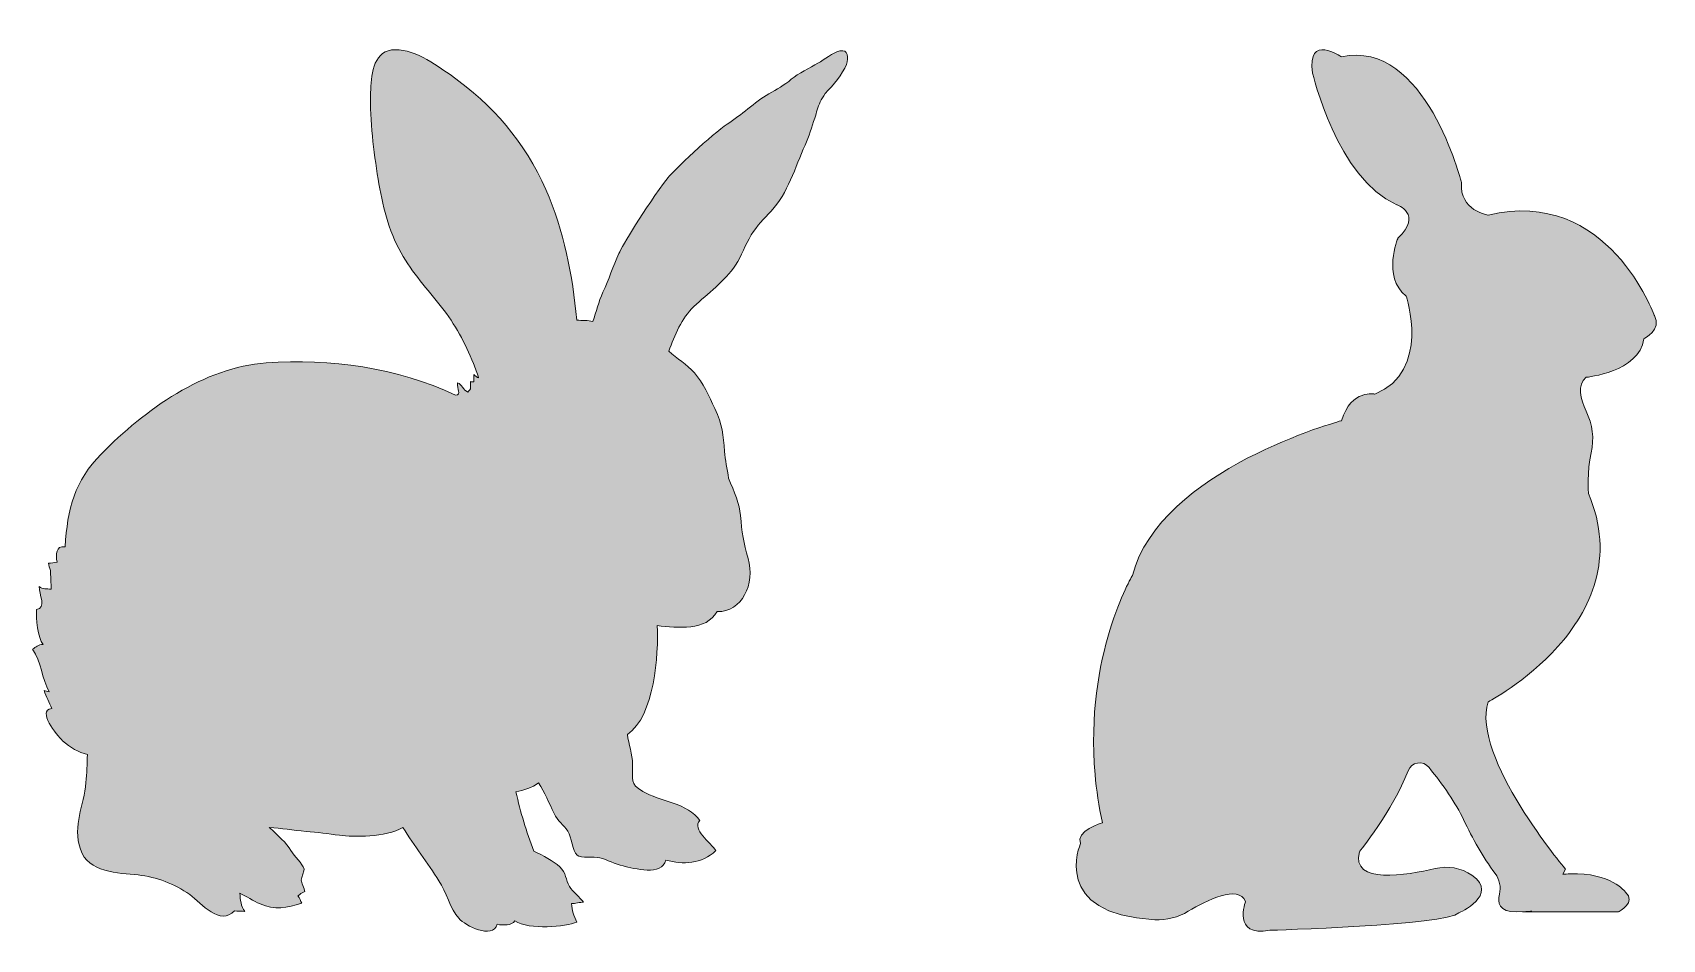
# Model space of a CAD drawing. Header units: inches. Extents: x -2 to 737, y -1000 to -384.
# Drawn here: x 0 to 168.2, y -478.9 to -385.3 of the extents above; entities that cross this region are included whole.
import ezdxf

# ---------------------------------------------------------------- set-up
doc = ezdxf.new("R2010")
doc.units = ezdxf.units.IN
doc.header["$MEASUREMENT"] = 0
doc.layers.add('Layer 1', color=7, linetype='Continuous')

# ---------------------------------------------------------------- blocks, each defined once
blk = doc.blocks.new('block 2')
at = {"layer": 'Layer 1', "true_color": 0x231f20}
h = blk.add_hatch(color=179, dxfattribs=at)
h.dxf.hatch_style = 2
edge = h.paths.add_edge_path()
edge.add_spline(control_points=[(167.35, -414.52), (167.35, -414.52), (162.58, -401.18), (150.19, -404.15), (150.19, -404.15), (147.21, -403.68), (147.45, -400.82), (147.45, -400.82), (143.75, -385.92), (135.05, -387.83), (135.05, -387.83), (131.48, -385.33), (132.08, -389.5), (132.08, -389.5), (134.58, -400.34), (140.77, -403.08), (140.77, -403.08), (143.51, -404.04), (140.89, -406.54), (140.89, -406.54), (139.23, -410.47), (141.73, -412.5), (141.73, -412.5), (144.35, -420.24), (138.51, -422.62), (138.51, -422.62), (136.13, -422.03), (135.05, -425.36), (135.05, -425.36), (116.35, -430.37), (113.49, -441.33), (113.49, -441.33), (108.55, -449.55), (109.64, -461.84), (109.78, -463.44), (110.02, -465.1), (110.39, -466.83), (110.39, -466.83), (107.53, -467.66), (108.13, -468.98), (108.13, -468.98), (104.94, -476.29), (115.79, -476.82), (117.01, -476.88), (118.22, -476.58), (119.26, -475.95), (121.15, -474.82), (124.41, -473.18), (125.17, -474.93), (125.17, -474.93), (123.74, -478.63), (127.67, -477.91), (127.67, -477.91), (145.88, -477.42), (147.19, -476.11), (147.19, -476.11), (151.38, -474.26), (148.53, -472.24), (147.43, -471.47), (146.04, -471.23), (144.73, -471.55), (141.86, -472.23), (135.98, -473.25), (136.92, -469.81), (136.92, -469.81), (140.3, -465.65), (141.93, -461.47), (142.29, -460.55), (143.49, -460.36), (144.1, -461.12), (145.53, -462.91), (146.87, -464.81), (147.67, -466.5), (148.59, -468.45), (149.63, -470.34), (150.92, -472.06), (151.38, -472.67), (151.55, -473.46), (151.36, -474.2), (151.16, -475.02), (151.26, -476.08), (153.17, -476.01), (156.26, -475.89), (153.76, -476.01), (153.76, -476.01), (153.76, -476.01), (163.65, -476.01), (163.65, -476.01), (163.65, -476.01), (165.56, -475.05), (164.37, -473.98), (164.37, -473.98), (162.87, -471.92), (158.65, -472.1), (158.37, -472.11), (158.12, -472.12), (157.91, -472.13), (157.91, -472.13), (158.17, -471.6), (158.17, -471.6), (158.17, -471.6), (148.4, -459.99), (150.19, -454.36), (150.19, -454.36), (154.12, -452.32), (157.39, -448.66), (160.72, -444.94), (163.38, -439.53), (160.55, -432.87), (160.55, -432.87), (160.37, -430.58), (160.83, -428.66), (161.17, -427.22), (160.95, -425.71), (160.32, -424.38), (159.72, -423.12), (159.36, -421.67), (160.32, -420.88), (160.32, -420.88), (165.8, -420.36), (166.27, -416.9), (166.27, -416.9), (168.18, -415.95), (167.35, -414.52)], knot_values=[0, 0, 0, 0, 1, 1, 1, 2, 2, 2, 3, 3, 3, 4, 4, 4, 5, 5, 5, 6, 6, 6, 7, 7, 7, 8, 8, 8, 9, 9, 9, 10, 10, 10, 11, 11, 11, 12, 12, 12, 13, 13, 13, 14, 14, 14, 15, 15, 15, 16, 16, 16, 17, 17, 17, 18, 18, 18, 19, 19, 19, 20, 20, 20, 21, 21, 21, 22, 22, 22, 23, 23, 23, 24, 24, 24, 25, 25, 25, 26, 26, 26, 27, 27, 27, 28, 28, 28, 29, 29, 29, 30, 30, 30, 31, 31, 31, 32, 32, 32, 33, 33, 33, 34, 34, 34, 35, 35, 35, 36, 36, 36, 37, 37, 37, 38, 38, 38, 39, 39, 39, 40, 40, 40, 41, 41, 41, 41], degree=3, periodic=1)
at = {"layer": 'Layer 1', "true_color": 0x010101}
h = blk.add_hatch(color=178, dxfattribs=at)
h.dxf.hatch_style = 2
edge = h.paths.add_edge_path()
edge.add_spline(control_points=[(83.3, -387.22), (82.51, -387.41), (81.75, -388.09), (81.04, -388.49), (80.25, -388.93), (79, -389.54), (78.29, -390.14), (77.58, -390.75), (76.79, -391.16), (75.98, -391.63), (74.44, -392.53), (73.19, -393.8), (71.68, -394.77), (70.2, -395.72), (66.01, -399.71), (65.58, -400.27), (63.09, -403.53), (60.81, -407.41), (60.51, -408.1), (59.93, -409.43), (59.44, -410.79), (58.85, -412.11), (58.41, -413.08), (58.15, -414.13), (57.81, -415.14), (57.31, -414.98), (56.71, -415.04), (56.15, -414.97), (55.73, -410.29), (54.83, -405.81), (52.95, -401.5), (50.82, -396.63), (47.42, -392.73), (43.21, -389.75), (41.55, -388.59), (39.15, -386.83), (37.04, -387.12), (35.09, -387.38), (34.91, -389.86), (34.88, -391.5), (34.81, -394.48), (35.18, -397.52), (35.66, -400.44), (36.08, -403.08), (36.71, -405.71), (38.02, -408.04), (39.17, -410.1), (40.77, -411.8), (42.2, -413.64), (43.58, -415.42), (44.66, -417.34), (45.48, -419.46), (45.67, -419.95), (45.85, -420.45), (46.03, -420.94), (45.84, -420.9), (45.68, -420.73), (45.53, -420.59), (45.52, -420.84), (45.54, -421.1), (45.54, -421.36), (45.45, -421.32), (45.28, -421.36), (45.19, -421.32), (45.18, -421.57), (45.21, -421.83), (45.2, -422.08), (45.07, -422.21), (45.02, -422.23), (44.92, -422.41), (44.46, -422.24), (44.28, -421.57), (43.86, -421.46), (43.75, -422.12), (44.32, -422.64), (43.64, -422.73), (37.55, -419.85), (30.75, -418.95), (24.11, -419.4), (17.7, -419.83), (11.59, -424.21), (7.08, -428.79), (4.37, -431.53), (3.58, -434.47), (3.36, -438.35), (2.36, -438.24), (2.4, -439.14), (2.52, -439.96), (2.26, -439.93), (1.9, -440.1), (1.65, -440.06), (1.67, -440.29), (1.73, -440.54), (1.84, -440.79), (1.86, -441.21), (1.91, -442.25), (1.91, -442.73), (1.45, -442.69), (1.07, -442.76), (0.67, -442.45), (0.65, -443.29), (1.49, -444.69), (0.4, -444.82), (0.35, -445.73), (0.53, -447.75), (1.09, -448.44), (0.56, -448.43), (0.36, -448.71), (0, -448.92), (0.88, -450.2), (0.97, -451.98), (1.7, -453.31), (1.53, -453.28), (1.35, -453.24), (1.18, -453.19), (1.36, -453.83), (1.77, -454.42), (1.97, -455.05), (0.42, -455.22), (2.49, -457.76), (3.1, -458.36), (3.88, -459.1), (4.73, -459.52), (5.65, -459.8), (5.64, -460.75), (5.6, -461.71), (5.51, -462.68), (5.3, -465.07), (4.11, -467.05), (4.94, -469.56), (5.73, -471.97), (8.83, -471.99), (10.89, -472.21), (12.78, -472.42), (14.63, -473.09), (16.22, -474.24), (17.43, -475.13), (19.34, -477.53), (20.84, -475.9), (21.13, -475.98), (21.61, -475.9), (21.9, -475.97), (21.46, -475.49), (21.47, -474.76), (21.37, -474.08), (22.08, -474.43), (22.76, -474.87), (23.49, -475.2), (24.96, -475.84), (26.24, -475.62), (27.78, -475.11), (27.64, -474.93), (27.57, -474.56), (27.38, -474.37), (27.58, -474.28), (27.78, -473.99), (28.09, -473.91), (28.03, -473.65), (27.72, -472.96), (27.72, -472.74), (27.73, -472.52), (28.04, -471.66), (28.02, -471.6), (27.83, -471.04), (27, -470.28), (26.66, -469.7), (26.2, -468.94), (25.29, -468.06), (24.41, -467.32), (25.68, -467.37), (26.87, -467.61), (28.22, -467.71), (29.4, -467.79), (30.49, -467.96), (31.68, -468.11), (33.09, -468.3), (36.41, -468.35), (38.21, -467.32), (39.4, -469.19), (40.75, -470.97), (41.93, -472.8), (42.66, -473.92), (43.11, -475.72), (43.97, -476.68), (44.67, -477.46), (47.43, -478.85), (47.95, -477.3), (48.58, -477.41), (49.41, -477.43), (49.76, -476.95), (51.28, -477.9), (55.04, -477.57), (56.16, -477.06), (55.83, -476.43), (55.66, -475.88), (55.61, -475.15), (55.99, -475.19), (56.48, -474.98), (56.86, -475.03), (56.45, -474.48), (55.78, -474), (55.39, -473.39), (54.97, -472.72), (55.11, -471.99), (54.4, -471.36), (53.73, -470.77), (52.68, -470.18), (51.72, -469.74), (50.96, -467.77), (50.35, -465.72), (49.87, -463.64), (50.72, -463.46), (51.53, -463.23), (52.21, -462.69), (52.84, -463.69), (53.3, -464.8), (53.81, -465.86), (54.18, -466.64), (54.81, -467.05), (55.23, -467.7), (55.61, -468.27), (55.74, -469.79), (56.18, -470.15), (56.62, -470.52), (57.91, -470.29), (58.52, -470.44), (59.3, -470.63), (60.09, -471.09), (60.93, -471.28), (62.06, -471.54), (64.95, -472.35), (65.33, -470.68), (67.17, -471.14), (68.99, -471.11), (70.52, -469.7), (69.96, -468.92), (68, -467.45), (68.85, -466.6), (67.64, -464.79), (64.72, -464.62), (62.96, -463.59), (61.58, -462.78), (61.93, -462.46), (61.91, -460.82), (61.9, -459.73), (61.51, -458.75), (61.38, -457.71), (64.18, -455.83), (64.6, -449.42), (64.46, -446.49), (66.58, -446.7), (69.51, -447.07), (70.64, -445.04), (73.2, -445.1), (74.58, -442.21), (73.83, -439.56), (73.38, -437.99), (73.18, -436.81), (73.05, -435.14), (72.96, -433.99), (72.41, -432.67), (71.81, -431.29), (71.69, -430.34), (71.47, -429.37), (71.4, -428.53), (71.26, -426.81), (71.19, -425.78), (70.4, -424.11), (69.79, -422.81), (69.22, -421.47), (68.29, -420.42), (67.5, -419.53), (66.51, -418.94), (65.64, -418.2), (66.3, -416.53), (66.94, -414.8), (68.24, -413.58), (69.66, -412.25), (71.44, -410.98), (72.53, -409.31), (73.18, -408.34), (73.54, -407.2), (74.16, -406.2), (74.76, -405.23), (75.44, -404.53), (76.21, -403.73), (77.94, -401.93), (78.67, -399.21), (79.72, -396.92), (80.12, -396.03), (80.41, -395.08), (80.71, -394.14), (80.89, -393.59), (81.03, -393), (81.27, -392.47), (81.38, -392.23), (81.63, -391.91), (81.77, -391.61), (82.64, -390.76), (83.59, -389.62), (83.97, -388.6), (84.22, -387.92), (84.19, -387.01), (83.3, -387.22)], knot_values=[0, 0, 0, 0, 1, 1, 1, 2, 2, 2, 3, 3, 3, 4, 4, 4, 5, 5, 5, 6, 6, 6, 7, 7, 7, 8, 8, 8, 9, 9, 9, 10, 10, 10, 11, 11, 11, 12, 12, 12, 13, 13, 13, 14, 14, 14, 15, 15, 15, 16, 16, 16, 17, 17, 17, 18, 18, 18, 19, 19, 19, 20, 20, 20, 21, 21, 21, 22, 22, 22, 23, 23, 23, 24, 24, 24, 25, 25, 25, 26, 26, 26, 27, 27, 27, 28, 28, 28, 29, 29, 29, 30, 30, 30, 31, 31, 31, 32, 32, 32, 33, 33, 33, 34, 34, 34, 35, 35, 35, 36, 36, 36, 37, 37, 37, 38, 38, 38, 39, 39, 39, 40, 40, 40, 41, 41, 41, 42, 42, 42, 43, 43, 43, 44, 44, 44, 45, 45, 45, 46, 46, 46, 47, 47, 47, 48, 48, 48, 49, 49, 49, 50, 50, 50, 51, 51, 51, 52, 52, 52, 53, 53, 53, 54, 54, 54, 55, 55, 55, 56, 56, 56, 57, 57, 57, 58, 58, 58, 59, 59, 59, 60, 60, 60, 61, 61, 61, 62, 62, 62, 63, 63, 63, 64, 64, 64, 65, 65, 65, 66, 66, 66, 67, 67, 67, 68, 68, 68, 69, 69, 69, 70, 70, 70, 71, 71, 71, 72, 72, 72, 73, 73, 73, 74, 74, 74, 75, 75, 75, 76, 76, 76, 77, 77, 77, 78, 78, 78, 79, 79, 79, 80, 80, 80, 81, 81, 81, 82, 82, 82, 83, 83, 83, 84, 84, 84, 85, 85, 85, 86, 86, 86, 87, 87, 87, 88, 88, 88, 89, 89, 89, 90, 90, 90, 91, 91, 91, 92, 92, 92, 93, 93, 93, 94, 94, 94, 95, 95, 95, 96, 96, 96, 97, 97, 97, 98, 98, 98, 99, 99, 99, 100, 100, 100, 101, 101, 101, 101], degree=3, periodic=1)
at = {"layer": 'Layer 1', "lineweight": 0}
for points, knots in [([(167.35, -414.52), (167.35, -414.52), (162.58, -401.18), (150.19, -404.15), (150.19, -404.15), (147.21, -403.68), (147.45, -400.82), (147.45, -400.82), (143.75, -385.92), (135.05, -387.83), (135.05, -387.83), (131.48, -385.33), (132.08, -389.5), (132.08, -389.5), (134.58, -400.34), (140.77, -403.08), (140.77, -403.08), (143.51, -404.04), (140.89, -406.54), (140.89, -406.54), (139.23, -410.47), (141.73, -412.5), (141.73, -412.5), (144.35, -420.24), (138.51, -422.62), (138.51, -422.62), (136.13, -422.03), (135.05, -425.36), (135.05, -425.36), (116.35, -430.37), (113.49, -441.33), (113.49, -441.33), (108.55, -449.55), (109.64, -461.84), (109.78, -463.44), (110.02, -465.1), (110.39, -466.83), (110.39, -466.83), (107.53, -467.66), (108.13, -468.98), (108.13, -468.98), (104.94, -476.29), (115.79, -476.82), (117.01, -476.88), (118.22, -476.58), (119.26, -475.95), (121.15, -474.82), (124.41, -473.18), (125.17, -474.93), (125.17, -474.93), (123.74, -478.63), (127.67, -477.91), (127.67, -477.91), (145.88, -477.42), (147.19, -476.11), (147.19, -476.11), (151.38, -474.26), (148.53, -472.24), (147.43, -471.47), (146.04, -471.23), (144.73, -471.55), (141.86, -472.23), (135.98, -473.25), (136.92, -469.81), (136.92, -469.81), (140.3, -465.65), (141.93, -461.47), (142.29, -460.55), (143.49, -460.36), (144.1, -461.12), (145.53, -462.91), (146.87, -464.81), (147.67, -466.5), (148.59, -468.45), (149.63, -470.34), (150.92, -472.06), (151.38, -472.67), (151.55, -473.46), (151.36, -474.2), (151.16, -475.02), (151.26, -476.08), (153.17, -476.01), (156.26, -475.89), (153.76, -476.01), (153.76, -476.01), (153.76, -476.01), (163.65, -476.01), (163.65, -476.01), (163.65, -476.01), (165.56, -475.05), (164.37, -473.98), (164.37, -473.98), (162.87, -471.92), (158.65, -472.1), (158.37, -472.11), (158.12, -472.12), (157.91, -472.13), (157.91, -472.13), (158.17, -471.6), (158.17, -471.6), (158.17, -471.6), (148.4, -459.99), (150.19, -454.36), (150.19, -454.36), (154.12, -452.32), (157.39, -448.66), (160.72, -444.94), (163.38, -439.53), (160.55, -432.87), (160.55, -432.87), (160.37, -430.58), (160.83, -428.66), (161.17, -427.22), (160.95, -425.71), (160.32, -424.38), (159.72, -423.12), (159.36, -421.67), (160.32, -420.88), (160.32, -420.88), (165.8, -420.36), (166.27, -416.9), (166.27, -416.9), (168.18, -415.95), (167.35, -414.52)], [0, 0, 0, 0, 1, 1, 1, 2, 2, 2, 3, 3, 3, 4, 4, 4, 5, 5, 5, 6, 6, 6, 7, 7, 7, 8, 8, 8, 9, 9, 9, 10, 10, 10, 11, 11, 11, 12, 12, 12, 13, 13, 13, 14, 14, 14, 15, 15, 15, 16, 16, 16, 17, 17, 17, 18, 18, 18, 19, 19, 19, 20, 20, 20, 21, 21, 21, 22, 22, 22, 23, 23, 23, 24, 24, 24, 25, 25, 25, 26, 26, 26, 27, 27, 27, 28, 28, 28, 29, 29, 29, 30, 30, 30, 31, 31, 31, 32, 32, 32, 33, 33, 33, 34, 34, 34, 35, 35, 35, 36, 36, 36, 37, 37, 37, 38, 38, 38, 39, 39, 39, 40, 40, 40, 41, 41, 41, 41]), ([(83.3, -387.22), (82.51, -387.41), (81.75, -388.09), (81.04, -388.49), (80.25, -388.93), (79, -389.54), (78.29, -390.14), (77.58, -390.75), (76.79, -391.16), (75.98, -391.63), (74.44, -392.53), (73.19, -393.8), (71.68, -394.77), (70.2, -395.72), (66.01, -399.71), (65.58, -400.27), (63.09, -403.53), (60.81, -407.41), (60.51, -408.1), (59.93, -409.43), (59.44, -410.79), (58.85, -412.11), (58.41, -413.08), (58.15, -414.13), (57.81, -415.14), (57.31, -414.98), (56.71, -415.04), (56.15, -414.97), (55.73, -410.29), (54.83, -405.81), (52.95, -401.5), (50.82, -396.63), (47.42, -392.73), (43.21, -389.75), (41.55, -388.59), (39.15, -386.83), (37.04, -387.12), (35.09, -387.38), (34.91, -389.86), (34.88, -391.5), (34.81, -394.48), (35.18, -397.52), (35.66, -400.44), (36.08, -403.08), (36.71, -405.71), (38.02, -408.04), (39.17, -410.1), (40.77, -411.8), (42.2, -413.64), (43.58, -415.42), (44.66, -417.34), (45.48, -419.46), (45.67, -419.95), (45.85, -420.45), (46.03, -420.94), (45.84, -420.9), (45.68, -420.73), (45.53, -420.59), (45.52, -420.84), (45.54, -421.1), (45.54, -421.36), (45.45, -421.32), (45.28, -421.36), (45.19, -421.32), (45.18, -421.57), (45.21, -421.83), (45.2, -422.08), (45.07, -422.21), (45.02, -422.23), (44.92, -422.41), (44.46, -422.24), (44.28, -421.57), (43.86, -421.46), (43.75, -422.12), (44.32, -422.64), (43.64, -422.73), (37.55, -419.85), (30.75, -418.95), (24.11, -419.4), (17.7, -419.83), (11.59, -424.21), (7.08, -428.79), (4.37, -431.53), (3.58, -434.47), (3.36, -438.35), (2.36, -438.24), (2.4, -439.14), (2.52, -439.96), (2.26, -439.93), (1.9, -440.1), (1.65, -440.06), (1.67, -440.29), (1.73, -440.54), (1.84, -440.79), (1.86, -441.21), (1.91, -442.25), (1.91, -442.73), (1.45, -442.69), (1.07, -442.76), (0.67, -442.45), (0.65, -443.29), (1.49, -444.69), (0.4, -444.82), (0.35, -445.73), (0.53, -447.75), (1.09, -448.44), (0.56, -448.43), (0.36, -448.71), (0, -448.92), (0.88, -450.2), (0.97, -451.98), (1.7, -453.31), (1.53, -453.28), (1.35, -453.24), (1.18, -453.19), (1.36, -453.83), (1.77, -454.42), (1.97, -455.05), (0.42, -455.22), (2.49, -457.76), (3.1, -458.36), (3.88, -459.1), (4.73, -459.52), (5.65, -459.8), (5.64, -460.75), (5.6, -461.71), (5.51, -462.68), (5.3, -465.07), (4.11, -467.05), (4.94, -469.56), (5.73, -471.97), (8.83, -471.99), (10.89, -472.21), (12.78, -472.42), (14.63, -473.09), (16.22, -474.24), (17.43, -475.13), (19.34, -477.53), (20.84, -475.9), (21.13, -475.98), (21.61, -475.9), (21.9, -475.97), (21.46, -475.49), (21.47, -474.76), (21.37, -474.08), (22.08, -474.43), (22.76, -474.87), (23.49, -475.2), (24.96, -475.84), (26.24, -475.62), (27.78, -475.11), (27.64, -474.93), (27.57, -474.56), (27.38, -474.37), (27.58, -474.28), (27.78, -473.99), (28.09, -473.91), (28.03, -473.65), (27.72, -472.96), (27.72, -472.74), (27.73, -472.52), (28.04, -471.66), (28.02, -471.6), (27.83, -471.04), (27, -470.28), (26.66, -469.7), (26.2, -468.94), (25.29, -468.06), (24.41, -467.32), (25.68, -467.37), (26.87, -467.61), (28.22, -467.71), (29.4, -467.79), (30.49, -467.96), (31.68, -468.11), (33.09, -468.3), (36.41, -468.35), (38.21, -467.32), (39.4, -469.19), (40.75, -470.97), (41.93, -472.8), (42.66, -473.92), (43.11, -475.72), (43.97, -476.68), (44.67, -477.46), (47.43, -478.85), (47.95, -477.3), (48.58, -477.41), (49.41, -477.43), (49.76, -476.95), (51.28, -477.9), (55.04, -477.57), (56.16, -477.06), (55.83, -476.43), (55.66, -475.88), (55.61, -475.15), (55.99, -475.19), (56.48, -474.98), (56.86, -475.03), (56.45, -474.48), (55.78, -474), (55.39, -473.39), (54.97, -472.72), (55.11, -471.99), (54.4, -471.36), (53.73, -470.77), (52.68, -470.18), (51.72, -469.74), (50.96, -467.77), (50.35, -465.72), (49.87, -463.64), (50.72, -463.46), (51.53, -463.23), (52.21, -462.69), (52.84, -463.69), (53.3, -464.8), (53.81, -465.86), (54.18, -466.64), (54.81, -467.05), (55.23, -467.7), (55.61, -468.27), (55.74, -469.79), (56.18, -470.15), (56.62, -470.52), (57.91, -470.29), (58.52, -470.44), (59.3, -470.63), (60.09, -471.09), (60.93, -471.28), (62.06, -471.54), (64.95, -472.35), (65.33, -470.68), (67.17, -471.14), (68.99, -471.11), (70.52, -469.7), (69.96, -468.92), (68, -467.45), (68.85, -466.6), (67.64, -464.79), (64.72, -464.62), (62.96, -463.59), (61.58, -462.78), (61.93, -462.46), (61.91, -460.82), (61.9, -459.73), (61.51, -458.75), (61.38, -457.71), (64.18, -455.83), (64.6, -449.42), (64.46, -446.49), (66.58, -446.7), (69.51, -447.07), (70.64, -445.04), (73.2, -445.1), (74.58, -442.21), (73.83, -439.56), (73.38, -437.99), (73.18, -436.81), (73.05, -435.14), (72.96, -433.99), (72.41, -432.67), (71.81, -431.29), (71.69, -430.34), (71.47, -429.37), (71.4, -428.53), (71.26, -426.81), (71.19, -425.78), (70.4, -424.11), (69.79, -422.81), (69.22, -421.47), (68.29, -420.42), (67.5, -419.53), (66.51, -418.94), (65.64, -418.2), (66.3, -416.53), (66.94, -414.8), (68.24, -413.58), (69.66, -412.25), (71.44, -410.98), (72.53, -409.31), (73.18, -408.34), (73.54, -407.2), (74.16, -406.2), (74.76, -405.23), (75.44, -404.53), (76.21, -403.73), (77.94, -401.93), (78.67, -399.21), (79.72, -396.92), (80.12, -396.03), (80.41, -395.08), (80.71, -394.14), (80.89, -393.59), (81.03, -393), (81.27, -392.47), (81.38, -392.23), (81.63, -391.91), (81.77, -391.61), (82.64, -390.76), (83.59, -389.62), (83.97, -388.6), (84.22, -387.92), (84.19, -387.01), (83.3, -387.22)], [0, 0, 0, 0, 1, 1, 1, 2, 2, 2, 3, 3, 3, 4, 4, 4, 5, 5, 5, 6, 6, 6, 7, 7, 7, 8, 8, 8, 9, 9, 9, 10, 10, 10, 11, 11, 11, 12, 12, 12, 13, 13, 13, 14, 14, 14, 15, 15, 15, 16, 16, 16, 17, 17, 17, 18, 18, 18, 19, 19, 19, 20, 20, 20, 21, 21, 21, 22, 22, 22, 23, 23, 23, 24, 24, 24, 25, 25, 25, 26, 26, 26, 27, 27, 27, 28, 28, 28, 29, 29, 29, 30, 30, 30, 31, 31, 31, 32, 32, 32, 33, 33, 33, 34, 34, 34, 35, 35, 35, 36, 36, 36, 37, 37, 37, 38, 38, 38, 39, 39, 39, 40, 40, 40, 41, 41, 41, 42, 42, 42, 43, 43, 43, 44, 44, 44, 45, 45, 45, 46, 46, 46, 47, 47, 47, 48, 48, 48, 49, 49, 49, 50, 50, 50, 51, 51, 51, 52, 52, 52, 53, 53, 53, 54, 54, 54, 55, 55, 55, 56, 56, 56, 57, 57, 57, 58, 58, 58, 59, 59, 59, 60, 60, 60, 61, 61, 61, 62, 62, 62, 63, 63, 63, 64, 64, 64, 65, 65, 65, 66, 66, 66, 67, 67, 67, 68, 68, 68, 69, 69, 69, 70, 70, 70, 71, 71, 71, 72, 72, 72, 73, 73, 73, 74, 74, 74, 75, 75, 75, 76, 76, 76, 77, 77, 77, 78, 78, 78, 79, 79, 79, 80, 80, 80, 81, 81, 81, 82, 82, 82, 83, 83, 83, 84, 84, 84, 85, 85, 85, 86, 86, 86, 87, 87, 87, 88, 88, 88, 89, 89, 89, 90, 90, 90, 91, 91, 91, 92, 92, 92, 93, 93, 93, 94, 94, 94, 95, 95, 95, 96, 96, 96, 97, 97, 97, 98, 98, 98, 99, 99, 99, 100, 100, 100, 101, 101, 101, 101])]:
    blk.add_open_spline(points, degree=3, knots=knots, dxfattribs=at)

msp = doc.modelspace()

# ---------------------------------------------------------------- block references
at = {"layer": 'Layer 1'}
msp.add_blockref('block 2', (0, 0), dxfattribs=at)

doc.saveas('drawing.dxf')
